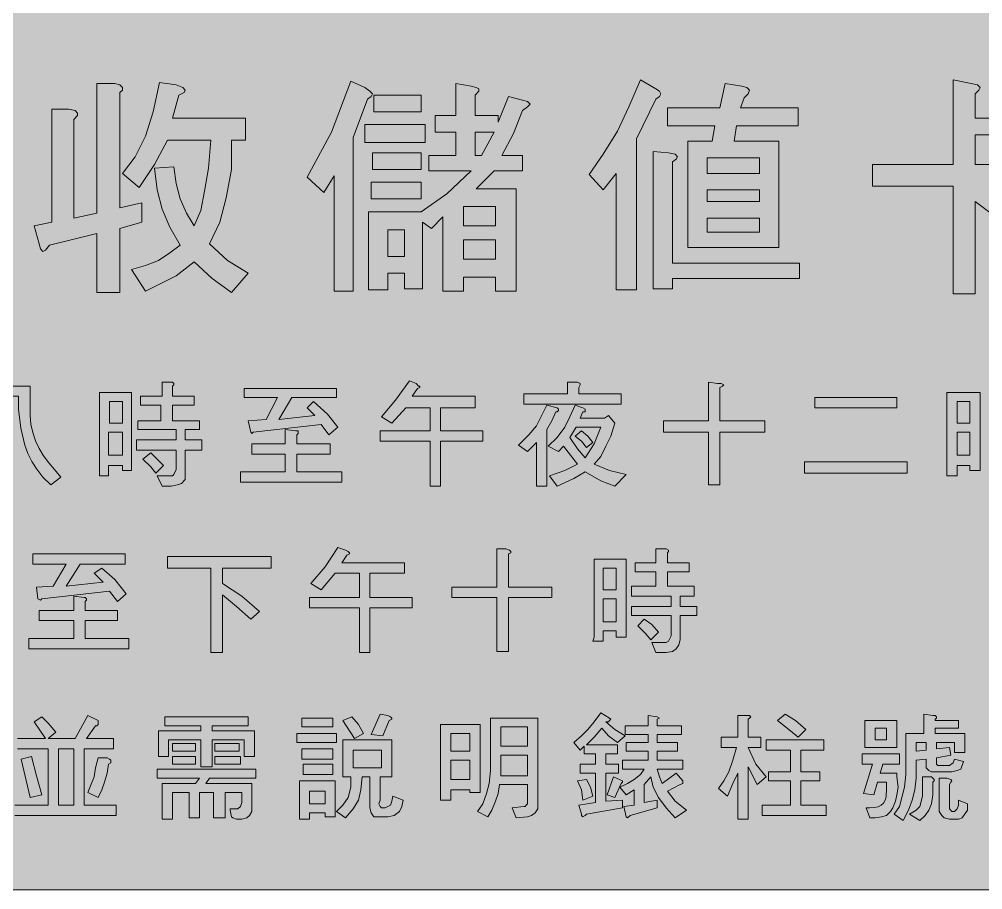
# Model space of a CAD drawing. Header units: metres. Extents: x 10 to 559, y 12 to 260.
# Drawn here: x 345.7 to 481, y 11.9 to 134.1 of the extents above; entities that cross this region are included whole.
import ezdxf

# ---------------------------------------------------------------- set-up
doc = ezdxf.new("R2010")
doc.units = ezdxf.units.M
doc.layers.add('FILL_BLACK_000000', color=7, linetype='Continuous', true_color=0x000000)
doc.layers.add('FILL_YELLOW_FFFF00', color=7, linetype='Continuous', true_color=0xffff00)

msp = doc.modelspace()

# ---------------------------------------------------------------- hatches: boundary and pattern name
at = {"layer": 'FILL_BLACK_000000', "true_color": 0x000000}
h = msp.add_hatch(color=7, dxfattribs=at)
h.dxf.hatch_style = 1
h.paths.add_polyline_path([(350.28, 105.66), (350.28, 121.5), (352.62, 121.5), (353.52, 121.32), (353.88, 120.96), (353.88, 120.6), (353.34, 120.06), (353.34, 106.2), (356.58, 106.92), (356.58, 125.1), (359.1, 125.1), (359.82, 124.92), (360.18, 124.56), (360.18, 124.2), (359.82, 123.84), (359.82, 107.64), (362.88, 108.36), (362.88, 105.66), (359.82, 104.76), (359.82, 95.76), (356.58, 95.76), (356.58, 104.04), (349.92, 102.42), (349.38, 101.7), (349.02, 101.52), (348.66, 101.88), (348.48, 102.6), (347.76, 105.12), (350.28, 105.66)])
h = msp.add_hatch(color=7, dxfattribs=at)
h.dxf.hatch_style = 1
h.paths.add_polyline_path([(361.98, 114.84), (363.42, 117.72), (364.5, 121.14), (365.4, 125.28), (367.74, 124.92), (368.64, 124.56), (369, 124.2), (368.82, 123.84), (368.1, 123.48), (367.2, 120.24), (377.46, 120.24), (377.46, 117.18), (375.48, 117.18), (375.48, 113.04), (374.76, 109.08), (373.86, 105.66), (372.42, 102.6), (374.94, 100.26), (377.82, 98.46), (375.48, 95.76), (372.78, 97.74), (370.26, 100.08), (367.74, 98.1), (363.42, 95.94), (361.44, 99), (363.42, 99.54), (365.22, 100.26), (366.84, 101.34), (368.28, 102.42), (366.84, 104.94), (365.76, 107.46), (365.04, 110.16), (364.68, 113.22), (367.38, 113.4), (367.74, 111.06), (368.28, 108.9), (369.18, 106.92), (370.26, 105.12), (371.16, 107.28), (371.7, 109.98), (372.24, 113.22), (372.6, 117.18), (366.48, 117.18), (364.68, 113.76), (362.52, 110.52), (360.18, 112.5), (361.98, 114.84)])
h = msp.add_hatch(color=7, dxfattribs=at)
h.dxf.hatch_style = 1
h.paths.add_polyline_path([(389.52, 118.26), (392.22, 125.46), (394.2, 124.56), (394.92, 124.02), (395.28, 123.66), (395.1, 123.3), (394.56, 122.94), (392.58, 117.54), (392.58, 95.94), (389.88, 95.94), (389.88, 112.14), (388.44, 109.8), (386.1, 111.96), (389.52, 118.26)])
h = msp.add_hatch(color=7, dxfattribs=at)
h.dxf.hatch_style = 1
h.paths.add_polyline_path([(403.2, 112.86), (403.2, 115.02), (406.98, 115.02), (406.98, 118.26), (404.1, 118.26), (404.1, 120.6), (406.98, 120.6), (406.98, 125.1), (409.14, 124.74), (409.86, 124.56), (410.22, 124.38), (410.22, 124.02), (409.68, 123.48), (409.68, 120.6), (412.92, 120.6), (412.92, 119.7), (414.36, 123.3), (416.34, 122.76), (417.06, 122.58), (417.42, 122.22), (417.06, 121.86), (416.34, 121.32), (415.08, 118.08), (413.46, 115.02), (416.34, 115.02), (416.34, 112.86), (412.38, 112.86), (409.86, 110.34), (415.44, 110.34), (415.44, 95.94), (412.56, 95.94), (412.56, 97.92), (408.06, 97.92), (408.06, 95.94), (405.18, 95.94), (405.18, 106.38), (403.56, 104.76), (402.3, 105.66), (402.3, 96.3), (399.78, 96.3), (399.78, 98.46), (397.44, 98.46), (397.44, 96.12), (394.74, 96.12), (394.74, 107.1), (402.12, 107.1), (405.72, 109.62), (409.14, 112.86), (403.2, 112.86)])
h.paths.add_polyline_path([(412.38, 118.26), (409.68, 118.26), (409.68, 115.02), (410.58, 115.02), (412.38, 118.26)], flags=16)
h.paths.add_polyline_path([(397.44, 100.8), (399.78, 100.8), (399.78, 104.58), (397.44, 104.58), (397.44, 100.8)], flags=16)
h.paths.add_polyline_path([(408.06, 107.82), (408.06, 105.12), (412.56, 105.12), (412.56, 107.82), (408.06, 107.82)], flags=16)
h.paths.add_polyline_path([(412.56, 103.14), (408.06, 103.14), (408.06, 100.44), (412.56, 100.44), (412.56, 103.14)], flags=16)
h = msp.add_hatch(color=7, dxfattribs=at)
h.dxf.hatch_style = 1
h.paths.add_polyline_path([(427.68, 115.2), (429.66, 118.44), (431.28, 121.86), (432.9, 125.64), (435.06, 124.38), (435.6, 124.02), (435.78, 123.66), (435.6, 123.3), (435.06, 122.94), (432.36, 117.36), (432.36, 96.12), (429.48, 96.12), (429.48, 112.5), (427.68, 110.16), (425.7, 112.32), (427.68, 115.2)])
h = msp.add_hatch(color=7, dxfattribs=at)
h.dxf.hatch_style = 1
h.paths.add_polyline_path([(447.84, 124.56), (448.2, 124.2), (448.02, 123.66), (447.48, 123.12), (446.94, 121.68), (455.04, 121.68), (455.04, 119.16), (446.4, 119.16), (446.04, 117), (452.34, 117), (452.34, 102.06), (439.56, 102.06), (439.56, 117), (442.98, 117), (443.34, 119.16), (436.68, 119.16), (436.68, 121.68), (444.06, 121.68), (444.78, 125.1), (447.12, 124.74), (447.84, 124.56)])
h.paths.add_polyline_path([(442.26, 108.54), (449.64, 108.54), (449.64, 110.16), (442.26, 110.16), (442.26, 108.54)], flags=16)
h.paths.add_polyline_path([(442.26, 106.2), (442.26, 104.22), (449.64, 104.22), (449.64, 106.2), (442.26, 106.2)], flags=16)
h.paths.add_polyline_path([(449.64, 114.66), (442.26, 114.66), (442.26, 112.5), (449.64, 112.5), (449.64, 114.66)], flags=16)
h = msp.add_hatch(color=7, dxfattribs=at)
h.dxf.hatch_style = 1
h.paths.add_polyline_path([(476.82, 95.58), (476.82, 110.7), (465.48, 110.7), (465.48, 113.76), (476.82, 113.76), (476.82, 125.64), (479.34, 125.1), (480.24, 124.92), (480.6, 124.56), (480.42, 124.2), (479.88, 123.66), (479.88, 120.24), (490.86, 120.24), (490.86, 117.9), (479.88, 117.9), (479.88, 113.76), (494.1, 113.76), (494.1, 110.7), (481.32, 110.7), (486.9, 106.56), (492.12, 102.6), (490.14, 100.26), (484.74, 104.94), (479.88, 108.54), (479.88, 95.58), (476.82, 95.58)])
h = msp.add_hatch(color=7, dxfattribs=at)
h.dxf.hatch_style = 1
h.paths.add_polyline_path([(402.12, 123.48), (402.12, 121.14), (395.46, 121.14), (395.46, 123.48), (402.12, 123.48)])
h = msp.add_hatch(color=7, dxfattribs=at)
h.dxf.hatch_style = 1
h.paths.add_polyline_path([(402.66, 119.34), (402.66, 116.82), (394.2, 116.82), (394.2, 119.34), (402.66, 119.34)])
h = msp.add_hatch(color=7, dxfattribs=at)
h.dxf.hatch_style = 1
h.paths.add_polyline_path([(402.12, 115.38), (402.12, 113.04), (395.28, 113.04), (395.28, 115.38), (402.12, 115.38)])
h = msp.add_hatch(color=7, dxfattribs=at)
h.dxf.hatch_style = 1
h.paths.add_polyline_path([(437.76, 115.2), (438.12, 114.84), (437.94, 114.48), (437.4, 114.12), (437.4, 99.9), (455.22, 99.9), (455.22, 97.74), (437.4, 97.74), (437.4, 96.3), (434.7, 96.3), (434.7, 115.56), (436.86, 115.38), (437.76, 115.2)])
h = msp.add_hatch(color=7, dxfattribs=at)
h.dxf.hatch_style = 1
h.paths.add_polyline_path([(402.12, 111.24), (402.12, 108.9), (395.1, 108.9), (395.1, 111.24), (402.12, 111.24)])
h = msp.add_hatch(color=7, dxfattribs=at)
h.dxf.hatch_style = 1
h.paths.add_polyline_path([(347.22, 82.62), (347.22, 79.74), (347.2, 78.5), (347.32, 77.28), (347.58, 76.09), (347.97, 74.95), (348.48, 73.85), (349.1, 72.81), (349.82, 71.83), (350.64, 70.92), (351.54, 69.84), (350.1, 68.76), (349.02, 69.84), (348.14, 70.93), (347.44, 72.04), (346.89, 73.16), (346.47, 74.31), (345.92, 76.73), (345.6, 79.38), (345.6, 81.18), (341.82, 81.18), (341.82, 82.62), (347.22, 82.62)])
h = msp.add_hatch(color=7, dxfattribs=at)
h.dxf.hatch_style = 1
h.paths.add_polyline_path([(365.58, 79.92), (362.7, 79.92), (362.7, 81.18), (365.76, 81.18), (365.76, 83.16), (367.2, 83.16), (367.38, 82.98), (367.38, 82.8), (367.2, 82.62), (367.2, 81.18), (370.26, 81.18), (370.26, 79.92), (367.2, 79.92), (367.2, 77.76), (370.98, 77.76), (370.98, 76.5), (369, 76.5), (369, 75.06), (371.34, 75.06), (371.34, 73.62), (369, 73.62), (369, 69.48), (368.46, 68.94), (367.92, 68.76), (367.02, 68.58), (365.76, 68.58), (365.04, 70.02), (367.2, 70.02), (367.38, 70.2), (367.74, 70.92), (367.74, 73.62), (362.16, 73.62), (362.16, 75.06), (367.74, 75.06), (367.74, 76.5), (362.34, 76.5), (362.34, 77.76), (365.58, 77.76), (365.58, 79.92)])
h = msp.add_hatch(color=7, dxfattribs=at)
h.dxf.hatch_style = 1
h.paths.add_polyline_path([(398.52, 80.64), (400.5, 83.34), (401.4, 82.98), (401.76, 82.62), (401.94, 82.62), (401.94, 82.44), (401.58, 82.26), (400.86, 81.18), (409.68, 81.18), (409.68, 79.56), (404.82, 79.56), (404.82, 76.32), (410.76, 76.32), (410.76, 74.88), (404.82, 74.88), (404.82, 68.58), (403.38, 68.58), (403.38, 74.88), (396.36, 74.88), (396.36, 76.32), (403.38, 76.32), (403.38, 79.56), (399.96, 79.56), (397.98, 77.4), (396.54, 78.3), (398.52, 80.64)])
h = msp.add_hatch(color=7, dxfattribs=at)
h.dxf.hatch_style = 1
h.paths.add_polyline_path([(422.64, 81.54), (422.64, 83.16), (424.08, 83.16), (424.44, 82.98), (424.44, 82.8), (424.26, 82.44), (424.26, 81.54), (430.2, 81.54), (430.2, 80.1), (416.52, 80.1), (416.52, 81.54), (422.64, 81.54)])
h = msp.add_hatch(color=7, dxfattribs=at)
h.dxf.hatch_style = 1
h.paths.add_polyline_path([(444.24, 82.98), (444.6, 82.8), (444.42, 82.62), (444.06, 82.44), (444.06, 77.76), (450.36, 77.76), (450.36, 76.14), (444.06, 76.14), (444.06, 68.76), (442.44, 68.76), (442.44, 76.14), (436.14, 76.14), (436.14, 77.76), (442.44, 77.76), (442.44, 83.16), (443.7, 82.98), (444.24, 82.98)])
h = msp.add_hatch(color=7, dxfattribs=at)
h.dxf.hatch_style = 1
h.paths.add_polyline_path([(360.18, 70.74), (360.18, 71.46), (358.2, 71.46), (358.2, 70.02), (356.94, 70.02), (356.94, 81.72), (361.44, 81.72), (361.44, 70.74), (360.18, 70.74)])
h.paths.add_polyline_path([(358.38, 80.46), (358.38, 77.4), (360.18, 77.4), (360.18, 80.46), (358.38, 80.46)], flags=16)
h.paths.add_polyline_path([(360.18, 76.14), (358.2, 76.14), (358.2, 72.9), (360.18, 72.9), (360.18, 76.14)], flags=16)
h = msp.add_hatch(color=7, dxfattribs=at)
h.dxf.hatch_style = 1
h.paths.add_polyline_path([(377.28, 82.26), (390.24, 82.26), (390.24, 81), (383.94, 81), (382.14, 77.94), (387.18, 78.48), (386.1, 79.56), (387, 80.46), (388.98, 78.66), (390.42, 76.86), (389.16, 75.78), (388.08, 77.22), (378.54, 76.14), (378.36, 75.96), (378.18, 76.14), (377.82, 77.76), (380.34, 77.94), (381.96, 81), (377.28, 81), (377.28, 82.26)])
h = msp.add_hatch(color=7, dxfattribs=at)
h.dxf.hatch_style = 1
h.paths.add_polyline_path([(479.16, 70.74), (479.16, 71.46), (477.36, 71.46), (477.36, 70.02), (475.92, 70.02), (475.92, 81.72), (480.6, 81.72), (480.6, 70.74), (479.16, 70.74)])
h.paths.add_polyline_path([(477.36, 80.46), (477.36, 77.4), (479.16, 77.4), (479.16, 80.46), (477.36, 80.46)], flags=16)
h.paths.add_polyline_path([(479.16, 76.14), (477.36, 76.14), (477.36, 72.9), (479.16, 72.9), (479.16, 76.14)], flags=16)
h = msp.add_hatch(color=7, dxfattribs=at)
h.dxf.hatch_style = 1
h.paths.add_polyline_path([(421.38, 79.38), (421.38, 79.2), (421.2, 79.02), (421.02, 79.02), (420.48, 77.76), (419.76, 76.5), (419.76, 68.58), (418.32, 68.58), (418.32, 74.7), (417.06, 73.44), (415.8, 74.34), (417.24, 75.78), (418.32, 77.04), (419.76, 79.92), (421.2, 79.56), (421.38, 79.38)])
h = msp.add_hatch(color=7, dxfattribs=at)
h.dxf.hatch_style = 1
h.paths.add_polyline_path([(424.8, 79.02), (424.44, 78.12), (427.86, 78.12), (428.4, 78.48), (429.3, 77.4), (428.76, 75.6), (428.04, 74.16), (427.32, 72.72), (426.42, 71.64), (428.58, 70.74), (430.92, 70.2), (429.3, 68.58), (427.32, 69.3), (425.16, 70.56), (423.54, 69.66), (421.2, 68.58), (420.12, 70.02), (422.28, 70.74), (424.08, 71.64), (422.1, 74.16), (421.38, 73.44), (419.94, 74.16), (421.2, 75.42), (422.28, 76.86), (423, 78.3), (423.72, 79.92), (424.8, 79.56), (425.16, 79.38), (425.16, 79.02), (424.8, 79.02)])
h.paths.add_polyline_path([(426.42, 74.52), (427.32, 76.86), (423.9, 76.86), (423, 75.42), (424.08, 73.8), (425.16, 72.54), (426.42, 74.52)], flags=16)
h = msp.add_hatch(color=7, dxfattribs=at)
h.dxf.hatch_style = 1
h.paths.add_polyline_path([(468.9, 81), (468.9, 79.56), (457.38, 79.56), (457.38, 81), (468.9, 81)])
h = msp.add_hatch(color=7, dxfattribs=at)
h.dxf.hatch_style = 1
h.paths.add_polyline_path([(376.74, 70.56), (383.04, 70.56), (383.04, 73.08), (378.36, 73.08), (378.36, 74.52), (383.04, 74.52), (383.04, 76.5), (384.48, 76.32), (384.84, 76.32), (384.84, 75.96), (384.66, 75.78), (384.66, 74.52), (389.34, 74.52), (389.34, 73.08), (384.66, 73.08), (384.66, 70.56), (390.96, 70.56), (390.96, 69.12), (376.74, 69.12), (376.74, 70.56)])
h = msp.add_hatch(color=7, dxfattribs=at)
h.dxf.hatch_style = 1
h.paths.add_polyline_path([(426.24, 74.7), (425.34, 73.98), (424.62, 74.88), (423.72, 75.6), (424.62, 76.32), (425.52, 75.6), (426.24, 74.7)])
h = msp.add_hatch(color=7, dxfattribs=at)
h.dxf.hatch_style = 1
h.paths.add_polyline_path([(365.04, 72.36), (365.94, 71.46), (364.86, 70.38), (364.14, 71.28), (363.06, 72.36), (364.14, 73.26), (365.04, 72.36)])
h = msp.add_hatch(color=7, dxfattribs=at)
h.dxf.hatch_style = 1
h.paths.add_polyline_path([(470.34, 72), (470.34, 70.38), (455.94, 70.38), (455.94, 72), (470.34, 72)])
h = msp.add_hatch(color=7, dxfattribs=at)
h.dxf.hatch_style = 1
h.paths.add_polyline_path([(388.62, 57.24), (390.42, 59.94), (391.5, 59.58), (391.86, 59.4), (392.04, 59.22), (392.04, 59.04), (391.68, 58.86), (390.96, 57.78), (399.78, 57.78), (399.78, 56.34), (394.92, 56.34), (394.92, 52.92), (400.86, 52.92), (400.86, 51.48), (394.92, 51.48), (394.92, 45.18), (393.48, 45.18), (393.48, 51.48), (386.46, 51.48), (386.46, 52.92), (393.48, 52.92), (393.48, 56.34), (390.06, 56.34), (388.08, 54), (386.64, 54.9), (388.62, 57.24)])
h = msp.add_hatch(color=7, dxfattribs=at)
h.dxf.hatch_style = 1
h.paths.add_polyline_path([(414.54, 59.58), (414.72, 59.4), (414.72, 59.22), (414.36, 59.04), (414.36, 54.36), (420.48, 54.36), (420.48, 52.92), (414.36, 52.92), (414.36, 45.36), (412.74, 45.36), (412.74, 52.92), (406.44, 52.92), (406.44, 54.36), (412.74, 54.36), (412.74, 59.76), (414, 59.76), (414.54, 59.58)])
h = msp.add_hatch(color=7, dxfattribs=at)
h.dxf.hatch_style = 1
h.paths.add_polyline_path([(435.06, 56.52), (432.18, 56.52), (432.18, 57.78), (435.06, 57.78), (435.06, 59.76), (436.5, 59.76), (436.86, 59.58), (436.86, 59.4), (436.68, 59.22), (436.68, 57.78), (439.74, 57.78), (439.74, 56.52), (436.68, 56.52), (436.68, 54.54), (440.46, 54.54), (440.46, 53.1), (438.48, 53.1), (438.48, 51.66), (440.82, 51.66), (440.82, 50.4), (438.48, 50.4), (438.48, 46.98), (438.3, 46.26), (437.94, 45.72), (437.4, 45.36), (436.5, 45.18), (435.06, 45.18), (434.52, 46.62), (436.5, 46.62), (436.86, 46.8), (437.22, 47.52), (437.22, 50.4), (431.64, 50.4), (431.64, 51.66), (437.22, 51.66), (437.22, 53.1), (431.64, 53.1), (431.64, 54.54), (435.06, 54.54), (435.06, 56.52)])
h = msp.add_hatch(color=7, dxfattribs=at)
h.dxf.hatch_style = 1
h.paths.add_polyline_path([(347.58, 59.04), (360.54, 59.04), (360.54, 57.6), (354.24, 57.6), (352.26, 54.54), (357.48, 55.08), (356.22, 56.34), (357.3, 57.06), (359.1, 55.44), (360.72, 53.46), (359.46, 52.38), (358.38, 53.82), (348.84, 52.74), (348.66, 52.56), (348.3, 52.74), (348.12, 54.36), (350.46, 54.54), (352.26, 57.6), (347.58, 57.6), (347.58, 59.04)])
h = msp.add_hatch(color=7, dxfattribs=at)
h.dxf.hatch_style = 1
h.paths.add_polyline_path([(381.06, 58.68), (381.06, 57.06), (374.22, 57.06), (374.22, 54.9), (376.92, 53.1), (379.44, 50.94), (378.18, 49.86), (376.2, 51.66), (374.22, 53.28), (374.22, 45.18), (372.6, 45.18), (372.6, 57.06), (366.48, 57.06), (366.48, 58.68), (381.06, 58.68)])
h = msp.add_hatch(color=7, dxfattribs=at)
h.dxf.hatch_style = 1
h.paths.add_polyline_path([(429.48, 47.34), (429.48, 48.24), (427.68, 48.24), (427.68, 46.8), (426.24, 46.8), (426.42, 47.34), (426.42, 58.32), (430.92, 58.32), (430.92, 47.34), (429.48, 47.34)])
h.paths.add_polyline_path([(427.68, 57.06), (427.68, 54), (429.48, 54), (429.48, 57.06), (427.68, 57.06)], flags=16)
h.paths.add_polyline_path([(429.48, 52.74), (427.68, 52.74), (427.68, 49.5), (429.48, 49.5), (429.48, 52.74)], flags=16)
h = msp.add_hatch(color=7, dxfattribs=at)
h.dxf.hatch_style = 1
h.paths.add_polyline_path([(347.04, 47.16), (353.34, 47.16), (353.34, 49.68), (348.48, 49.68), (348.48, 51.12), (353.34, 51.12), (353.34, 53.1), (354.78, 52.92), (354.96, 52.92), (355.14, 52.74), (355.14, 52.56), (354.96, 52.38), (354.96, 51.12), (359.46, 51.12), (359.46, 49.68), (354.96, 49.68), (354.96, 47.16), (361.08, 47.16), (361.08, 45.72), (347.04, 45.72), (347.04, 47.16)])
h = msp.add_hatch(color=7, dxfattribs=at)
h.dxf.hatch_style = 1
h.paths.add_polyline_path([(434.52, 49.14), (435.42, 48.06), (434.34, 46.98), (433.62, 47.88), (432.54, 48.96), (433.44, 49.86), (434.52, 49.14)])
h = msp.add_hatch(color=7, dxfattribs=at)
h.dxf.hatch_style = 1
h.paths.add_polyline_path([(396.36, 36.54), (397.44, 36.36), (397.8, 36.18), (397.98, 36), (397.98, 35.82), (397.62, 35.64), (396.72, 33.48), (395.1, 33.66), (396.36, 36.54)])
h = msp.add_hatch(color=7, dxfattribs=at)
h.dxf.hatch_style = 1
h.paths.add_polyline_path([(424.62, 33.48), (425.52, 34.38), (426.42, 35.46), (427.32, 36.72), (428.58, 36), (428.76, 35.82), (428.58, 35.64), (428.4, 35.46), (428.04, 35.46), (429.3, 34.38), (430.74, 33.48), (429.66, 32.58), (428.4, 33.48), (427.5, 34.56), (426.42, 33.3), (425.34, 32.22), (429.66, 32.22), (429.66, 30.96), (428.04, 30.96), (428.04, 29.52), (429.84, 29.52), (429.84, 28.26), (428.04, 28.26), (428.04, 24.3), (430.38, 24.48), (430.38, 23.4), (425.34, 22.5), (425.16, 22.32), (424.8, 22.14), (424.62, 22.32), (424.62, 22.5), (424.26, 23.76), (426.6, 24.12), (426.6, 28.26), (424.44, 28.26), (424.44, 29.52), (426.6, 29.52), (426.6, 30.96), (424.98, 30.96), (424.98, 32.04), (424.44, 31.5), (423.54, 32.58), (424.62, 33.48)])
h = msp.add_hatch(color=7, dxfattribs=at)
h.dxf.hatch_style = 1
h.paths.add_polyline_path([(454.68, 35.64), (456.12, 34.38), (455.04, 33.3), (453.96, 34.2), (452.16, 35.64), (453.24, 36.54), (454.68, 35.64)])
h = msp.add_hatch(color=7, dxfattribs=at)
h.dxf.hatch_style = 1
h.paths.add_polyline_path([(472.68, 36.54), (473.94, 36.36), (474.3, 36.36), (474.48, 36.18), (474.48, 36), (474.3, 35.82), (474.3, 35.64), (477.54, 35.64), (477.54, 34.56), (474.3, 34.56), (474.3, 33.84), (478.44, 33.84), (478.44, 31.14), (477, 31.14), (477, 32.58), (474.48, 32.58), (474.48, 31.68), (476.28, 31.86), (476.46, 30.78), (474.48, 30.42), (474.48, 29.52), (474.66, 29.34), (476.28, 29.34), (476.82, 29.7), (477, 30.24), (478.26, 29.88), (477.9, 28.8), (477.36, 28.62), (476.64, 28.44), (473.76, 28.44), (473.4, 28.62), (473.04, 28.98), (473.04, 30.24), (471.6, 30.06), (471.6, 27.54), (471.42, 25.92), (471.06, 24.48), (470.52, 23.04), (469.8, 21.6), (468.54, 22.5), (469.26, 23.58), (469.62, 24.84), (469.98, 26.28), (470.16, 28.08), (470.16, 33.84), (472.68, 33.84), (472.68, 36.54)])
h.paths.add_polyline_path([(473.04, 32.58), (471.6, 32.58), (471.6, 31.32), (473.04, 31.5), (473.04, 32.58)], flags=16)
h = msp.add_hatch(color=7, dxfattribs=at)
h.dxf.hatch_style = 1
h.paths.add_polyline_path([(347.76, 35.46), (348.84, 36.18), (349.74, 35.28), (350.82, 34.02), (349.74, 33.12), (353.52, 33.12), (355.32, 36.36), (356.76, 35.64), (356.76, 35.1), (356.58, 34.92), (356.4, 34.92), (355.14, 33.12), (358.92, 33.12), (358.92, 31.68), (354.78, 31.68), (354.78, 23.76), (359.28, 23.76), (359.28, 22.32), (345.06, 22.32), (345.06, 23.76), (349.74, 23.76), (349.74, 31.68), (345.42, 31.68), (345.42, 33.12), (349.38, 33.12), (347.76, 35.46)])
h.paths.add_polyline_path([(353.34, 31.68), (351.18, 31.68), (351.18, 23.76), (353.34, 23.76), (353.34, 31.68)], flags=16)
h = msp.add_hatch(color=7, dxfattribs=at)
h.dxf.hatch_style = 1
h.paths.add_polyline_path([(378.72, 34.2), (378.72, 30.6), (377.28, 30.6), (377.28, 32.94), (372.78, 32.94), (372.78, 29.16), (371.16, 29.16), (371.16, 32.94), (366.66, 32.94), (366.66, 30.6), (365.22, 30.6), (365.22, 34.2), (371.16, 34.2), (371.16, 34.92), (366.12, 34.92), (366.12, 36.18), (377.82, 36.18), (377.82, 34.92), (372.78, 34.92), (372.78, 34.2), (378.72, 34.2)])
h = msp.add_hatch(color=7, dxfattribs=at)
h.dxf.hatch_style = 1
h.paths.add_polyline_path([(389.7, 36), (389.7, 34.74), (385.38, 34.74), (385.38, 36), (389.7, 36)])
h = msp.add_hatch(color=7, dxfattribs=at)
h.dxf.hatch_style = 1
h.paths.add_polyline_path([(391.14, 35.64), (392.4, 36.18), (393.3, 35.1), (394.02, 33.84), (392.76, 33.12), (391.14, 35.64)])
h = msp.add_hatch(color=7, dxfattribs=at)
h.dxf.hatch_style = 1
h.paths.add_polyline_path([(418.14, 22.68), (417.6, 22.32), (417.06, 22.14), (415.44, 21.96), (414.9, 23.4), (416.52, 23.58), (416.7, 23.58), (416.88, 23.76), (417.06, 23.94), (417.06, 26.64), (413.1, 26.64), (412.92, 25.38), (412.56, 24.3), (412.02, 23.04), (411.48, 22.14), (410.04, 22.86), (410.76, 23.94), (411.3, 25.38), (411.66, 26.82), (411.84, 28.62), (411.84, 36), (418.5, 36), (418.5, 23.22), (418.14, 22.68)])
h.paths.add_polyline_path([(413.28, 34.74), (413.28, 32.04), (417.06, 32.04), (417.06, 34.74), (413.28, 34.74)], flags=16)
h.paths.add_polyline_path([(417.06, 30.78), (413.28, 30.78), (413.28, 27.9), (417.06, 27.9), (417.06, 30.78)], flags=16)
h = msp.add_hatch(color=7, dxfattribs=at)
h.dxf.hatch_style = 1
h.paths.add_polyline_path([(433.98, 34.92), (433.98, 36.36), (435.24, 36.18), (435.6, 36), (435.24, 35.82), (435.24, 34.92), (438.66, 34.92), (438.66, 33.66), (435.24, 33.66), (435.24, 32.58), (438.12, 32.58), (438.12, 31.32), (435.24, 31.32), (435.24, 30.06), (438.84, 30.06), (438.84, 28.8), (435.24, 28.8), (435.6, 27.72), (435.96, 26.82), (437.94, 28.26), (438.84, 27.18), (438.84, 26.82), (438.48, 26.64), (436.68, 25.74), (437.76, 24.3), (439.38, 23.04), (437.76, 21.96), (436.5, 23.4), (435.42, 24.84), (434.7, 26.28), (434.34, 27.72), (433.44, 26.64), (433.44, 24.12), (435.24, 24.48), (435.24, 23.4), (431.46, 22.32), (431.1, 21.96), (430.92, 22.14), (430.56, 23.58), (432, 23.76), (432, 25.92), (430.92, 25.2), (430.02, 26.28), (431.1, 26.82), (432, 27.36), (432.9, 28.08), (433.44, 28.8), (430.38, 28.8), (430.38, 30.06), (433.98, 30.06), (433.98, 31.32), (430.92, 31.32), (430.92, 32.58), (433.98, 32.58), (433.98, 33.66), (430.74, 33.66), (430.74, 34.92), (433.98, 34.92)])
h = msp.add_hatch(color=7, dxfattribs=at)
h.dxf.hatch_style = 1
h.paths.add_polyline_path([(447.84, 36.36), (448.2, 36.36), (448.38, 36.18), (448.2, 36), (448.02, 35.82), (448.02, 33.3), (449.82, 33.3), (449.82, 31.86), (448.02, 31.86), (449.1, 29.52), (450.54, 27.72), (449.28, 26.64), (448.02, 29.16), (448.02, 21.78), (446.58, 21.78), (446.58, 28.26), (445.86, 26.82), (445.14, 25.02), (443.88, 26.1), (444.6, 27.18), (445.32, 28.44), (445.86, 30.06), (446.4, 31.86), (444.24, 31.86), (444.24, 33.3), (446.58, 33.3), (446.58, 36.36), (447.84, 36.36)])
h = msp.add_hatch(color=7, dxfattribs=at)
h.dxf.hatch_style = 1
h.paths.add_polyline_path([(468.9, 31.86), (464.4, 31.86), (464.4, 35.64), (468.9, 35.64), (468.9, 31.86)])
h.paths.add_polyline_path([(467.46, 34.56), (465.84, 34.56), (465.84, 32.94), (467.46, 32.94), (467.46, 34.56)], flags=16)
h = msp.add_hatch(color=7, dxfattribs=at)
h.dxf.hatch_style = 1
h.paths.add_polyline_path([(390.24, 33.84), (390.24, 32.58), (384.66, 32.58), (384.66, 33.84), (390.24, 33.84)])
h = msp.add_hatch(color=7, dxfattribs=at)
h.dxf.hatch_style = 1
h.paths.add_polyline_path([(408.96, 25.56), (408.96, 25.92), (406.26, 25.92), (406.26, 24.48), (404.82, 24.48), (404.82, 35.1), (410.4, 35.1), (410.4, 25.56), (408.96, 25.56)])
h.paths.add_polyline_path([(406.26, 33.84), (406.26, 31.32), (408.96, 31.32), (408.96, 33.84), (406.26, 33.84)], flags=16)
h.paths.add_polyline_path([(408.96, 30.06), (406.26, 30.06), (406.26, 27.36), (408.96, 27.36), (408.96, 30.06)], flags=16)
h = msp.add_hatch(color=7, dxfattribs=at)
h.dxf.hatch_style = 1
h.paths.add_polyline_path([(397.98, 32.94), (397.98, 27.72), (396.36, 27.72), (396.36, 24.48), (396.18, 23.94), (396.36, 23.58), (396.54, 23.4), (397.08, 23.4), (397.44, 23.58), (397.8, 23.76), (397.98, 24.3), (398.16, 25.02), (399.6, 24.48), (399.42, 23.58), (399.06, 22.86), (398.34, 22.32), (397.44, 22.14), (395.46, 22.14), (395.1, 22.68), (394.92, 23.4), (394.92, 27.72), (393.84, 27.72), (393.66, 25.92), (393.3, 24.48), (392.58, 23.22), (391.5, 21.96), (390.24, 22.86), (391.14, 23.76), (391.86, 24.84), (392.22, 26.28), (392.22, 27.72), (391.14, 27.72), (391.14, 32.94), (397.98, 32.94)])
h.paths.add_polyline_path([(396.54, 31.5), (392.58, 31.5), (392.58, 28.98), (396.54, 28.98), (396.54, 31.5)], flags=16)
h = msp.add_hatch(color=7, dxfattribs=at)
h.dxf.hatch_style = 1
h.paths.add_polyline_path([(458.64, 32.94), (458.64, 31.5), (455.4, 31.5), (455.4, 28.44), (458.1, 28.44), (458.1, 27.18), (455.4, 27.18), (455.4, 23.76), (459, 23.76), (459, 22.32), (450, 22.32), (450, 23.76), (453.96, 23.76), (453.96, 27.18), (450.9, 27.18), (450.9, 28.44), (453.96, 28.44), (453.96, 31.5), (450.54, 31.5), (450.54, 32.94), (458.64, 32.94)])
h = msp.add_hatch(color=7, dxfattribs=at)
h.dxf.hatch_style = 1
h.paths.add_polyline_path([(370.44, 32.4), (370.44, 31.32), (367.2, 31.32), (367.2, 32.4), (370.44, 32.4)])
h = msp.add_hatch(color=7, dxfattribs=at)
h.dxf.hatch_style = 1
h.paths.add_polyline_path([(376.56, 32.4), (376.56, 31.32), (373.14, 31.32), (373.14, 32.4), (376.56, 32.4)])
h = msp.add_hatch(color=7, dxfattribs=at)
h.dxf.hatch_style = 1
h.paths.add_polyline_path([(389.7, 31.68), (389.7, 30.24), (385.38, 30.24), (385.38, 31.68), (389.7, 31.68)])
h = msp.add_hatch(color=7, dxfattribs=at)
h.dxf.hatch_style = 1
h.paths.add_polyline_path([(348.12, 27.9), (348.84, 25.2), (347.22, 24.84), (345.96, 30.24), (347.4, 30.6), (348.12, 27.9)])
h = msp.add_hatch(color=7, dxfattribs=at)
h.dxf.hatch_style = 1
h.paths.add_polyline_path([(355.68, 26.46), (356.22, 27.72), (356.4, 28.98), (356.76, 30.42), (358.02, 30.42), (358.38, 30.24), (358.56, 30.06), (358.56, 29.7), (358.2, 29.52), (358.02, 28.26), (357.66, 27), (357.3, 25.92), (356.76, 24.84), (355.32, 25.56), (355.68, 26.46)])
h = msp.add_hatch(color=7, dxfattribs=at)
h.dxf.hatch_style = 1
h.paths.add_polyline_path([(370.44, 30.6), (370.44, 29.52), (367.2, 29.52), (367.2, 30.6), (370.44, 30.6)])
h = msp.add_hatch(color=7, dxfattribs=at)
h.dxf.hatch_style = 1
h.paths.add_polyline_path([(376.74, 30.6), (376.74, 29.52), (373.14, 29.52), (373.14, 30.6), (376.74, 30.6)])
h = msp.add_hatch(color=7, dxfattribs=at)
h.dxf.hatch_style = 1
h.paths.add_polyline_path([(469.26, 30.96), (469.26, 29.52), (466.92, 29.52), (466.56, 28.26), (468.9, 28.26), (468.9, 27.72), (469.08, 26.28), (468.9, 25.2), (468.72, 24.3), (468.36, 23.4), (468, 22.86), (467.46, 22.32), (466.74, 22.14), (465.84, 21.96), (465.12, 21.96), (464.58, 23.4), (465.12, 23.4), (465.77, 23.41), (466.3, 23.52), (466.71, 23.74), (467.02, 24.05), (467.24, 24.45), (467.38, 24.93), (467.46, 26.1), (467.46, 27), (466.2, 27), (465.66, 25.2), (464.22, 25.38), (465.48, 29.52), (464.04, 29.52), (464.04, 30.96), (469.26, 30.96)])
h = msp.add_hatch(color=7, dxfattribs=at)
h.dxf.hatch_style = 1
h.paths.add_polyline_path([(378.9, 27.54), (372.42, 27.54), (371.88, 26.82), (378.36, 26.82), (378.36, 22.86), (378, 22.32), (377.64, 21.96), (376.92, 21.78), (376.2, 21.78), (375.66, 21.96), (375.48, 22.14), (375.3, 23.04), (375.3, 23.22), (376.38, 23.22), (376.74, 23.58), (376.92, 24.12), (376.92, 25.56), (374.58, 25.56), (374.58, 21.96), (372.96, 21.96), (372.96, 25.56), (370.98, 25.56), (370.98, 21.96), (369.54, 21.96), (369.54, 25.56), (367.2, 25.56), (367.2, 21.78), (365.76, 21.78), (365.76, 26.82), (370.44, 26.82), (370.98, 27.54), (365.04, 27.54), (365.04, 28.8), (378.9, 28.8), (378.9, 27.54)])
h = msp.add_hatch(color=7, dxfattribs=at)
h.dxf.hatch_style = 1
h.paths.add_polyline_path([(389.7, 29.52), (389.7, 28.08), (385.56, 28.08), (385.56, 29.52), (389.7, 29.52)])
h = msp.add_hatch(color=7, dxfattribs=at)
h.dxf.hatch_style = 1
h.paths.add_polyline_path([(390.06, 27.18), (390.06, 22.14), (388.62, 22.14), (388.62, 22.68), (386.46, 22.68), (386.46, 21.78), (385.02, 21.78), (385.02, 27.18), (390.06, 27.18)])
h.paths.add_polyline_path([(388.62, 25.74), (386.46, 25.74), (386.46, 23.94), (388.62, 23.94), (388.62, 25.74)], flags=16)
h = msp.add_hatch(color=7, dxfattribs=at)
h.dxf.hatch_style = 1
h.paths.add_polyline_path([(425.88, 26.28), (426.24, 25.02), (424.8, 24.48), (424.62, 25.92), (424.08, 27.18), (425.34, 27.36), (425.88, 26.28)])
h = msp.add_hatch(color=7, dxfattribs=at)
h.dxf.hatch_style = 1
h.paths.add_polyline_path([(429.12, 27.72), (430.38, 27.18), (430.38, 27), (430.2, 26.82), (429.3, 24.84), (428.22, 25.2), (429.12, 27.72)])
h = msp.add_hatch(color=7, dxfattribs=at)
h.dxf.hatch_style = 1
h.paths.add_polyline_path([(471.6, 23.04), (472.14, 23.58), (472.5, 25.02), (472.5, 27.72), (473.76, 27.72), (474.12, 27.36), (474.12, 27.18), (473.94, 27), (473.94, 25.2), (473.76, 23.94), (473.4, 23.04), (472.86, 22.32), (472.14, 21.6), (470.7, 22.5), (471.6, 23.04)])
h = msp.add_hatch(color=7, dxfattribs=at)
h.dxf.hatch_style = 1
h.paths.add_polyline_path([(475.92, 27.54), (476.46, 27.36), (476.64, 27.18), (476.46, 27), (476.28, 26.64), (476.28, 23.22), (476.64, 22.86), (477, 22.86), (477.18, 23.04), (477.36, 23.22), (477.54, 23.76), (477.54, 24.48), (478.8, 23.94), (478.8, 23.04), (478.08, 21.96), (477.54, 21.78), (476.28, 21.78), (475.56, 21.96), (475.2, 22.32), (474.84, 22.86), (474.84, 27.54), (475.92, 27.54)])
at = {"layer": 'FILL_YELLOW_FFFF00', "true_color": 0xffff00}
h = msp.add_hatch(color=7, dxfattribs=at)
h.dxf.hatch_style = 1
h.paths.add_polyline_path([(553.58, 259.76), (554.9, 259.31), (556.14, 258.63), (557.28, 257.76), (558.12, 256.72), (558.74, 255.51), (559.13, 254.17), (559.26, 252.72), (559.26, 18.9), (559.13, 17.57), (558.72, 16.38), (558.07, 15.05), (557.28, 13.86), (556.11, 12.94), (554.83, 12.33), (553.51, 11.99), (552.24, 11.88), (17.1, 11.88), (15.86, 11.99), (14.6, 12.33), (13.38, 12.94), (12.24, 13.86), (11.3, 15), (10.62, 16.24), (10.22, 17.56), (10.08, 18.9), (10.08, 252.72), (10.22, 254.07), (10.62, 255.42), (11.3, 256.66), (12.24, 257.76), (12.71, 258.27), (13.28, 258.7), (14.58, 259.38), (15.91, 259.78), (17.1, 259.92), (552.24, 259.92), (553.58, 259.76)])

# ---------------------------------------------------------------- linework, layer by layer
at = {"layer": 'FILL_BLACK_000000', "lineweight": 0, "true_color": 0x000000}
for points in [[(350.28, 105.66), (350.28, 121.5), (352.62, 121.5), (353.52, 121.32), (353.88, 120.96), (353.88, 120.6), (353.34, 120.06), (353.34, 106.2), (356.58, 106.92), (356.58, 125.1), (359.1, 125.1), (359.82, 124.92), (360.18, 124.56), (360.18, 124.2), (359.82, 123.84), (359.82, 107.64), (362.88, 108.36), (362.88, 105.66), (359.82, 104.76), (359.82, 95.76), (356.58, 95.76), (356.58, 104.04), (349.92, 102.42), (349.38, 101.7), (349.02, 101.52), (348.66, 101.88), (348.48, 102.6), (347.76, 105.12)], [(361.98, 114.84), (363.42, 117.72), (364.5, 121.14), (365.4, 125.28), (367.74, 124.92), (368.64, 124.56), (369, 124.2), (368.82, 123.84), (368.1, 123.48), (367.2, 120.24), (377.46, 120.24), (377.46, 117.18), (375.48, 117.18), (375.48, 113.04), (374.76, 109.08), (373.86, 105.66), (372.42, 102.6), (374.94, 100.26), (377.82, 98.46), (375.48, 95.76), (372.78, 97.74), (370.26, 100.08), (367.74, 98.1), (363.42, 95.94), (361.44, 99), (363.42, 99.54), (365.22, 100.26), (366.84, 101.34), (368.28, 102.42), (366.84, 104.94), (365.76, 107.46), (365.04, 110.16), (364.68, 113.22), (367.38, 113.4), (367.74, 111.06), (368.28, 108.9), (369.18, 106.92), (370.26, 105.12), (371.16, 107.28), (371.7, 109.98), (372.24, 113.22), (372.6, 117.18), (366.48, 117.18), (364.68, 113.76), (362.52, 110.52), (360.18, 112.5)], [(389.52, 118.26), (392.22, 125.46), (394.2, 124.56), (394.92, 124.02), (395.28, 123.66), (395.1, 123.3), (394.56, 122.94), (392.58, 117.54), (392.58, 95.94), (389.88, 95.94), (389.88, 112.14), (388.44, 109.8), (386.1, 111.96)], [(403.2, 112.86), (403.2, 115.02), (406.98, 115.02), (406.98, 118.26), (404.1, 118.26), (404.1, 120.6), (406.98, 120.6), (406.98, 125.1), (409.14, 124.74), (409.86, 124.56), (410.22, 124.38), (410.22, 124.02), (409.68, 123.48), (409.68, 120.6), (412.92, 120.6), (412.92, 119.7), (414.36, 123.3), (416.34, 122.76), (417.06, 122.58), (417.42, 122.22), (417.06, 121.86), (416.34, 121.32), (415.08, 118.08), (413.46, 115.02), (416.34, 115.02), (416.34, 112.86), (412.38, 112.86), (409.86, 110.34), (415.44, 110.34), (415.44, 95.94), (412.56, 95.94), (412.56, 97.92), (408.06, 97.92), (408.06, 95.94), (405.18, 95.94), (405.18, 106.38), (403.56, 104.76), (402.3, 105.66), (402.3, 96.3), (399.78, 96.3), (399.78, 98.46), (397.44, 98.46), (397.44, 96.12), (394.74, 96.12), (394.74, 107.1), (402.12, 107.1), (405.72, 109.62), (409.14, 112.86)], [(427.68, 115.2), (429.66, 118.44), (431.28, 121.86), (432.9, 125.64), (435.06, 124.38), (435.6, 124.02), (435.78, 123.66), (435.6, 123.3), (435.06, 122.94), (432.36, 117.36), (432.36, 96.12), (429.48, 96.12), (429.48, 112.5), (427.68, 110.16), (425.7, 112.32)], [(447.84, 124.56), (448.2, 124.2), (448.02, 123.66), (447.48, 123.12), (446.94, 121.68), (455.04, 121.68), (455.04, 119.16), (446.4, 119.16), (446.04, 117), (452.34, 117), (452.34, 102.06), (439.56, 102.06), (439.56, 117), (442.98, 117), (443.34, 119.16), (436.68, 119.16), (436.68, 121.68), (444.06, 121.68), (444.78, 125.1), (447.12, 124.74)], [(402.12, 123.48), (402.12, 121.14), (395.46, 121.14), (395.46, 123.48)], [(402.66, 119.34), (402.66, 116.82), (394.2, 116.82), (394.2, 119.34)], [(412.38, 118.26), (409.68, 118.26), (409.68, 115.02), (410.58, 115.02)], [(402.12, 115.38), (402.12, 113.04), (395.28, 113.04), (395.28, 115.38)], [(437.76, 115.2), (438.12, 114.84), (437.94, 114.48), (437.4, 114.12), (437.4, 99.9), (455.22, 99.9), (455.22, 97.74), (437.4, 97.74), (437.4, 96.3), (434.7, 96.3), (434.7, 115.56), (436.86, 115.38)], [(449.64, 114.66), (442.26, 114.66), (442.26, 112.5), (449.64, 112.5)], [(402.12, 111.24), (402.12, 108.9), (395.1, 108.9), (395.1, 111.24)], [(442.26, 108.54), (449.64, 108.54), (449.64, 110.16), (442.26, 110.16)], [(408.06, 107.82), (408.06, 105.12), (412.56, 105.12), (412.56, 107.82)], [(442.26, 106.2), (442.26, 104.22), (449.64, 104.22), (449.64, 106.2)], [(397.44, 100.8), (399.78, 100.8), (399.78, 104.58), (397.44, 104.58)], [(412.56, 103.14), (408.06, 103.14), (408.06, 100.44), (412.56, 100.44)], [(347.22, 82.62), (347.22, 79.74), (347.2, 78.5), (347.32, 77.28), (347.58, 76.09), (347.97, 74.95), (348.48, 73.85), (349.1, 72.81), (349.82, 71.83), (350.64, 70.92), (351.54, 69.84), (350.1, 68.76), (349.02, 69.84), (348.14, 70.93), (347.44, 72.04), (346.89, 73.16), (346.47, 74.31), (345.92, 76.73), (345.6, 79.38), (345.6, 81.18), (341.82, 81.18), (341.82, 82.62)], [(365.58, 79.92), (362.7, 79.92), (362.7, 81.18), (365.76, 81.18), (365.76, 83.16), (367.2, 83.16), (367.38, 82.98), (367.38, 82.8), (367.2, 82.62), (367.2, 81.18), (370.26, 81.18), (370.26, 79.92), (367.2, 79.92), (367.2, 77.76), (370.98, 77.76), (370.98, 76.5), (369, 76.5), (369, 75.06), (371.34, 75.06), (371.34, 73.62), (369, 73.62), (369, 69.48), (368.46, 68.94), (367.92, 68.76), (367.02, 68.58), (365.76, 68.58), (365.04, 70.02), (367.2, 70.02), (367.38, 70.2), (367.74, 70.92), (367.74, 73.62), (362.16, 73.62), (362.16, 75.06), (367.74, 75.06), (367.74, 76.5), (362.34, 76.5), (362.34, 77.76), (365.58, 77.76)], [(398.52, 80.64), (400.5, 83.34), (401.4, 82.98), (401.76, 82.62), (401.94, 82.62), (401.94, 82.44), (401.58, 82.26), (400.86, 81.18), (409.68, 81.18), (409.68, 79.56), (404.82, 79.56), (404.82, 76.32), (410.76, 76.32), (410.76, 74.88), (404.82, 74.88), (404.82, 68.58), (403.38, 68.58), (403.38, 74.88), (396.36, 74.88), (396.36, 76.32), (403.38, 76.32), (403.38, 79.56), (399.96, 79.56), (397.98, 77.4), (396.54, 78.3)], [(422.64, 81.54), (422.64, 83.16), (424.08, 83.16), (424.44, 82.98), (424.44, 82.8), (424.26, 82.44), (424.26, 81.54), (430.2, 81.54), (430.2, 80.1), (416.52, 80.1), (416.52, 81.54)], [(444.24, 82.98), (444.6, 82.8), (444.42, 82.62), (444.06, 82.44), (444.06, 77.76), (450.36, 77.76), (450.36, 76.14), (444.06, 76.14), (444.06, 68.76), (442.44, 68.76), (442.44, 76.14), (436.14, 76.14), (436.14, 77.76), (442.44, 77.76), (442.44, 83.16), (443.7, 82.98)], [(360.18, 70.74), (360.18, 71.46), (358.2, 71.46), (358.2, 70.02), (356.94, 70.02), (356.94, 81.72), (361.44, 81.72), (361.44, 70.74)], [(377.28, 82.26), (390.24, 82.26), (390.24, 81), (383.94, 81), (382.14, 77.94), (387.18, 78.48), (386.1, 79.56), (387, 80.46), (388.98, 78.66), (390.42, 76.86), (389.16, 75.78), (388.08, 77.22), (378.54, 76.14), (378.36, 75.96), (378.18, 76.14), (377.82, 77.76), (380.34, 77.94), (381.96, 81), (377.28, 81)], [(479.16, 70.74), (479.16, 71.46), (477.36, 71.46), (477.36, 70.02), (475.92, 70.02), (475.92, 81.72), (480.6, 81.72), (480.6, 70.74)], [(358.38, 80.46), (358.38, 77.4), (360.18, 77.4), (360.18, 80.46)], [(421.38, 79.38), (421.38, 79.2), (421.2, 79.02), (421.02, 79.02), (420.48, 77.76), (419.76, 76.5), (419.76, 68.58), (418.32, 68.58), (418.32, 74.7), (417.06, 73.44), (415.8, 74.34), (417.24, 75.78), (418.32, 77.04), (419.76, 79.92), (421.2, 79.56)], [(424.8, 79.02), (424.44, 78.12), (427.86, 78.12), (428.4, 78.48), (429.3, 77.4), (428.76, 75.6), (428.04, 74.16), (427.32, 72.72), (426.42, 71.64), (428.58, 70.74), (430.92, 70.2), (429.3, 68.58), (427.32, 69.3), (425.16, 70.56), (423.54, 69.66), (421.2, 68.58), (420.12, 70.02), (422.28, 70.74), (424.08, 71.64), (422.1, 74.16), (421.38, 73.44), (419.94, 74.16), (421.2, 75.42), (422.28, 76.86), (423, 78.3), (423.72, 79.92), (424.8, 79.56), (425.16, 79.38), (425.16, 79.02)], [(468.9, 81), (468.9, 79.56), (457.38, 79.56), (457.38, 81)], [(477.36, 80.46), (477.36, 77.4), (479.16, 77.4), (479.16, 80.46)], [(360.18, 76.14), (358.2, 76.14), (358.2, 72.9), (360.18, 72.9)], [(376.74, 70.56), (383.04, 70.56), (383.04, 73.08), (378.36, 73.08), (378.36, 74.52), (383.04, 74.52), (383.04, 76.5), (384.48, 76.32), (384.84, 76.32), (384.84, 75.96), (384.66, 75.78), (384.66, 74.52), (389.34, 74.52), (389.34, 73.08), (384.66, 73.08), (384.66, 70.56), (390.96, 70.56), (390.96, 69.12), (376.74, 69.12)], [(426.42, 74.52), (427.32, 76.86), (423.9, 76.86), (423, 75.42), (424.08, 73.8), (425.16, 72.54)], [(426.24, 74.7), (425.34, 73.98), (424.62, 74.88), (423.72, 75.6), (424.62, 76.32), (425.52, 75.6)], [(479.16, 76.14), (477.36, 76.14), (477.36, 72.9), (479.16, 72.9)], [(365.04, 72.36), (365.94, 71.46), (364.86, 70.38), (364.14, 71.28), (363.06, 72.36), (364.14, 73.26)], [(470.34, 72), (470.34, 70.38), (455.94, 70.38), (455.94, 72)], [(388.62, 57.24), (390.42, 59.94), (391.5, 59.58), (391.86, 59.4), (392.04, 59.22), (392.04, 59.04), (391.68, 58.86), (390.96, 57.78), (399.78, 57.78), (399.78, 56.34), (394.92, 56.34), (394.92, 52.92), (400.86, 52.92), (400.86, 51.48), (394.92, 51.48), (394.92, 45.18), (393.48, 45.18), (393.48, 51.48), (386.46, 51.48), (386.46, 52.92), (393.48, 52.92), (393.48, 56.34), (390.06, 56.34), (388.08, 54), (386.64, 54.9)], [(414.54, 59.58), (414.72, 59.4), (414.72, 59.22), (414.36, 59.04), (414.36, 54.36), (420.48, 54.36), (420.48, 52.92), (414.36, 52.92), (414.36, 45.36), (412.74, 45.36), (412.74, 52.92), (406.44, 52.92), (406.44, 54.36), (412.74, 54.36), (412.74, 59.76), (414, 59.76)], [(435.06, 56.52), (432.18, 56.52), (432.18, 57.78), (435.06, 57.78), (435.06, 59.76), (436.5, 59.76), (436.86, 59.58), (436.86, 59.4), (436.68, 59.22), (436.68, 57.78), (439.74, 57.78), (439.74, 56.52), (436.68, 56.52), (436.68, 54.54), (440.46, 54.54), (440.46, 53.1), (438.48, 53.1), (438.48, 51.66), (440.82, 51.66), (440.82, 50.4), (438.48, 50.4), (438.48, 46.98), (438.3, 46.26), (437.94, 45.72), (437.4, 45.36), (436.5, 45.18), (435.06, 45.18), (434.52, 46.62), (436.5, 46.62), (436.86, 46.8), (437.22, 47.52), (437.22, 50.4), (431.64, 50.4), (431.64, 51.66), (437.22, 51.66), (437.22, 53.1), (431.64, 53.1), (431.64, 54.54), (435.06, 54.54)], [(347.58, 59.04), (360.54, 59.04), (360.54, 57.6), (354.24, 57.6), (352.26, 54.54), (357.48, 55.08), (356.22, 56.34), (357.3, 57.06), (359.1, 55.44), (360.72, 53.46), (359.46, 52.38), (358.38, 53.82), (348.84, 52.74), (348.66, 52.56), (348.3, 52.74), (348.12, 54.36), (350.46, 54.54), (352.26, 57.6), (347.58, 57.6)], [(381.06, 58.68), (381.06, 57.06), (374.22, 57.06), (374.22, 54.9), (376.92, 53.1), (379.44, 50.94), (378.18, 49.86), (376.2, 51.66), (374.22, 53.28), (374.22, 45.18), (372.6, 45.18), (372.6, 57.06), (366.48, 57.06), (366.48, 58.68)], [(429.48, 47.34), (429.48, 48.24), (427.68, 48.24), (427.68, 46.8), (426.24, 46.8), (426.42, 47.34), (426.42, 58.32), (430.92, 58.32), (430.92, 47.34)], [(427.68, 57.06), (427.68, 54), (429.48, 54), (429.48, 57.06)], [(347.04, 47.16), (353.34, 47.16), (353.34, 49.68), (348.48, 49.68), (348.48, 51.12), (353.34, 51.12), (353.34, 53.1), (354.78, 52.92), (354.96, 52.92), (355.14, 52.74), (355.14, 52.56), (354.96, 52.38), (354.96, 51.12), (359.46, 51.12), (359.46, 49.68), (354.96, 49.68), (354.96, 47.16), (361.08, 47.16), (361.08, 45.72), (347.04, 45.72)], [(429.48, 52.74), (427.68, 52.74), (427.68, 49.5), (429.48, 49.5)], [(434.52, 49.14), (435.42, 48.06), (434.34, 46.98), (433.62, 47.88), (432.54, 48.96), (433.44, 49.86)], [(396.36, 36.54), (397.44, 36.36), (397.8, 36.18), (397.98, 36), (397.98, 35.82), (397.62, 35.64), (396.72, 33.48), (395.1, 33.66)], [(424.62, 33.48), (425.52, 34.38), (426.42, 35.46), (427.32, 36.72), (428.58, 36), (428.76, 35.82), (428.58, 35.64), (428.4, 35.46), (428.04, 35.46), (429.3, 34.38), (430.74, 33.48), (429.66, 32.58), (428.4, 33.48), (427.5, 34.56), (426.42, 33.3), (425.34, 32.22), (429.66, 32.22), (429.66, 30.96), (428.04, 30.96), (428.04, 29.52), (429.84, 29.52), (429.84, 28.26), (428.04, 28.26), (428.04, 24.3), (430.38, 24.48), (430.38, 23.4), (425.34, 22.5), (425.16, 22.32), (424.8, 22.14), (424.62, 22.32), (424.62, 22.5), (424.26, 23.76), (426.6, 24.12), (426.6, 28.26), (424.44, 28.26), (424.44, 29.52), (426.6, 29.52), (426.6, 30.96), (424.98, 30.96), (424.98, 32.04), (424.44, 31.5), (423.54, 32.58)], [(454.68, 35.64), (456.12, 34.38), (455.04, 33.3), (453.96, 34.2), (452.16, 35.64), (453.24, 36.54)], [(472.68, 36.54), (473.94, 36.36), (474.3, 36.36), (474.48, 36.18), (474.48, 36), (474.3, 35.82), (474.3, 35.64), (477.54, 35.64), (477.54, 34.56), (474.3, 34.56), (474.3, 33.84), (478.44, 33.84), (478.44, 31.14), (477, 31.14), (477, 32.58), (474.48, 32.58), (474.48, 31.68), (476.28, 31.86), (476.46, 30.78), (474.48, 30.42), (474.48, 29.52), (474.66, 29.34), (476.28, 29.34), (476.82, 29.7), (477, 30.24), (478.26, 29.88), (477.9, 28.8), (477.36, 28.62), (476.64, 28.44), (473.76, 28.44), (473.4, 28.62), (473.04, 28.98), (473.04, 30.24), (471.6, 30.06), (471.6, 27.54), (471.42, 25.92), (471.06, 24.48), (470.52, 23.04), (469.8, 21.6), (468.54, 22.5), (469.26, 23.58), (469.62, 24.84), (469.98, 26.28), (470.16, 28.08), (470.16, 33.84), (472.68, 33.84)], [(378.72, 34.2), (378.72, 30.6), (377.28, 30.6), (377.28, 32.94), (372.78, 32.94), (372.78, 29.16), (371.16, 29.16), (371.16, 32.94), (366.66, 32.94), (366.66, 30.6), (365.22, 30.6), (365.22, 34.2), (371.16, 34.2), (371.16, 34.92), (366.12, 34.92), (366.12, 36.18), (377.82, 36.18), (377.82, 34.92), (372.78, 34.92), (372.78, 34.2)], [(389.7, 36), (389.7, 34.74), (385.38, 34.74), (385.38, 36)], [(391.14, 35.64), (392.4, 36.18), (393.3, 35.1), (394.02, 33.84), (392.76, 33.12)], [(418.14, 22.68), (417.6, 22.32), (417.06, 22.14), (415.44, 21.96), (414.9, 23.4), (416.52, 23.58), (416.7, 23.58), (416.88, 23.76), (417.06, 23.94), (417.06, 26.64), (413.1, 26.64), (412.92, 25.38), (412.56, 24.3), (412.02, 23.04), (411.48, 22.14), (410.04, 22.86), (410.76, 23.94), (411.3, 25.38), (411.66, 26.82), (411.84, 28.62), (411.84, 36), (418.5, 36), (418.5, 23.22)], [(433.98, 34.92), (433.98, 36.36), (435.24, 36.18), (435.6, 36), (435.24, 35.82), (435.24, 34.92), (438.66, 34.92), (438.66, 33.66), (435.24, 33.66), (435.24, 32.58), (438.12, 32.58), (438.12, 31.32), (435.24, 31.32), (435.24, 30.06), (438.84, 30.06), (438.84, 28.8), (435.24, 28.8), (435.6, 27.72), (435.96, 26.82), (437.94, 28.26), (438.84, 27.18), (438.84, 26.82), (438.48, 26.64), (436.68, 25.74), (437.76, 24.3), (439.38, 23.04), (437.76, 21.96), (436.5, 23.4), (435.42, 24.84), (434.7, 26.28), (434.34, 27.72), (433.44, 26.64), (433.44, 24.12), (435.24, 24.48), (435.24, 23.4), (431.46, 22.32), (431.1, 21.96), (430.92, 22.14), (430.56, 23.58), (432, 23.76), (432, 25.92), (430.92, 25.2), (430.02, 26.28), (431.1, 26.82), (432, 27.36), (432.9, 28.08), (433.44, 28.8), (430.38, 28.8), (430.38, 30.06), (433.98, 30.06), (433.98, 31.32), (430.92, 31.32), (430.92, 32.58), (433.98, 32.58), (433.98, 33.66), (430.74, 33.66), (430.74, 34.92)], [(447.84, 36.36), (448.2, 36.36), (448.38, 36.18), (448.2, 36), (448.02, 35.82), (448.02, 33.3), (449.82, 33.3), (449.82, 31.86), (448.02, 31.86), (449.1, 29.52), (450.54, 27.72), (449.28, 26.64), (448.02, 29.16), (448.02, 21.78), (446.58, 21.78), (446.58, 28.26), (445.86, 26.82), (445.14, 25.02), (443.88, 26.1), (444.6, 27.18), (445.32, 28.44), (445.86, 30.06), (446.4, 31.86), (444.24, 31.86), (444.24, 33.3), (446.58, 33.3), (446.58, 36.36)], [(468.9, 31.86), (464.4, 31.86), (464.4, 35.64), (468.9, 35.64)], [(390.24, 33.84), (390.24, 32.58), (384.66, 32.58), (384.66, 33.84)], [(408.96, 25.56), (408.96, 25.92), (406.26, 25.92), (406.26, 24.48), (404.82, 24.48), (404.82, 35.1), (410.4, 35.1), (410.4, 25.56)], [(406.26, 33.84), (406.26, 31.32), (408.96, 31.32), (408.96, 33.84)], [(413.28, 34.74), (413.28, 32.04), (417.06, 32.04), (417.06, 34.74)], [(467.46, 34.56), (465.84, 34.56), (465.84, 32.94), (467.46, 32.94)], [(397.98, 32.94), (397.98, 27.72), (396.36, 27.72), (396.36, 24.48), (396.18, 23.94), (396.36, 23.58), (396.54, 23.4), (397.08, 23.4), (397.44, 23.58), (397.8, 23.76), (397.98, 24.3), (398.16, 25.02), (399.6, 24.48), (399.42, 23.58), (399.06, 22.86), (398.34, 22.32), (397.44, 22.14), (395.46, 22.14), (395.1, 22.68), (394.92, 23.4), (394.92, 27.72), (393.84, 27.72), (393.66, 25.92), (393.3, 24.48), (392.58, 23.22), (391.5, 21.96), (390.24, 22.86), (391.14, 23.76), (391.86, 24.84), (392.22, 26.28), (392.22, 27.72), (391.14, 27.72), (391.14, 32.94)], [(458.64, 32.94), (458.64, 31.5), (455.4, 31.5), (455.4, 28.44), (458.1, 28.44), (458.1, 27.18), (455.4, 27.18), (455.4, 23.76), (459, 23.76), (459, 22.32), (450, 22.32), (450, 23.76), (453.96, 23.76), (453.96, 27.18), (450.9, 27.18), (450.9, 28.44), (453.96, 28.44), (453.96, 31.5), (450.54, 31.5), (450.54, 32.94)], [(473.04, 32.58), (471.6, 32.58), (471.6, 31.32), (473.04, 31.5)], [(353.34, 31.68), (351.18, 31.68), (351.18, 23.76), (353.34, 23.76)], [(370.44, 32.4), (370.44, 31.32), (367.2, 31.32), (367.2, 32.4)], [(376.56, 32.4), (376.56, 31.32), (373.14, 31.32), (373.14, 32.4)], [(389.7, 31.68), (389.7, 30.24), (385.38, 30.24), (385.38, 31.68)], [(396.54, 31.5), (392.58, 31.5), (392.58, 28.98), (396.54, 28.98)], [(348.12, 27.9), (348.84, 25.2), (347.22, 24.84), (345.96, 30.24), (347.4, 30.6)], [(355.68, 26.46), (356.22, 27.72), (356.4, 28.98), (356.76, 30.42), (358.02, 30.42), (358.38, 30.24), (358.56, 30.06), (358.56, 29.7), (358.2, 29.52), (358.02, 28.26), (357.66, 27), (357.3, 25.92), (356.76, 24.84), (355.32, 25.56)], [(370.44, 30.6), (370.44, 29.52), (367.2, 29.52), (367.2, 30.6)], [(376.74, 30.6), (376.74, 29.52), (373.14, 29.52), (373.14, 30.6)], [(408.96, 30.06), (406.26, 30.06), (406.26, 27.36), (408.96, 27.36)], [(417.06, 30.78), (413.28, 30.78), (413.28, 27.9), (417.06, 27.9)], [(469.26, 30.96), (469.26, 29.52), (466.92, 29.52), (466.56, 28.26), (468.9, 28.26), (468.9, 27.72), (469.08, 26.28), (468.9, 25.2), (468.72, 24.3), (468.36, 23.4), (468, 22.86), (467.46, 22.32), (466.74, 22.14), (465.84, 21.96), (465.12, 21.96), (464.58, 23.4), (465.12, 23.4), (465.77, 23.41), (466.3, 23.52), (466.71, 23.74), (467.02, 24.05), (467.24, 24.45), (467.38, 24.93), (467.46, 26.1), (467.46, 27), (466.2, 27), (465.66, 25.2), (464.22, 25.38), (465.48, 29.52), (464.04, 29.52), (464.04, 30.96)], [(378.9, 27.54), (372.42, 27.54), (371.88, 26.82), (378.36, 26.82), (378.36, 22.86), (378, 22.32), (377.64, 21.96), (376.92, 21.78), (376.2, 21.78), (375.66, 21.96), (375.48, 22.14), (375.3, 23.04), (375.3, 23.22), (376.38, 23.22), (376.74, 23.58), (376.92, 24.12), (376.92, 25.56), (374.58, 25.56), (374.58, 21.96), (372.96, 21.96), (372.96, 25.56), (370.98, 25.56), (370.98, 21.96), (369.54, 21.96), (369.54, 25.56), (367.2, 25.56), (367.2, 21.78), (365.76, 21.78), (365.76, 26.82), (370.44, 26.82), (370.98, 27.54), (365.04, 27.54), (365.04, 28.8), (378.9, 28.8)], [(389.7, 29.52), (389.7, 28.08), (385.56, 28.08), (385.56, 29.52)], [(390.06, 27.18), (390.06, 22.14), (388.62, 22.14), (388.62, 22.68), (386.46, 22.68), (386.46, 21.78), (385.02, 21.78), (385.02, 27.18)], [(425.88, 26.28), (426.24, 25.02), (424.8, 24.48), (424.62, 25.92), (424.08, 27.18), (425.34, 27.36)], [(429.12, 27.72), (430.38, 27.18), (430.38, 27), (430.2, 26.82), (429.3, 24.84), (428.22, 25.2)], [(471.6, 23.04), (472.14, 23.58), (472.5, 25.02), (472.5, 27.72), (473.76, 27.72), (474.12, 27.36), (474.12, 27.18), (473.94, 27), (473.94, 25.2), (473.76, 23.94), (473.4, 23.04), (472.86, 22.32), (472.14, 21.6), (470.7, 22.5)], [(475.92, 27.54), (476.46, 27.36), (476.64, 27.18), (476.46, 27), (476.28, 26.64), (476.28, 23.22), (476.64, 22.86), (477, 22.86), (477.18, 23.04), (477.36, 23.22), (477.54, 23.76), (477.54, 24.48), (478.8, 23.94), (478.8, 23.04), (478.08, 21.96), (477.54, 21.78), (476.28, 21.78), (475.56, 21.96), (475.2, 22.32), (474.84, 22.86), (474.84, 27.54)], [(388.62, 25.74), (386.46, 25.74), (386.46, 23.94), (388.62, 23.94)]]:
    msp.add_lwpolyline(points, close=True, dxfattribs=at)
for points in [[(484.74, 104.94), (479.88, 108.54), (479.88, 95.58), (476.82, 95.58), (476.82, 110.7), (465.48, 110.7), (465.48, 113.76), (476.82, 113.76), (476.82, 125.64), (479.34, 125.1), (480.24, 124.92), (480.6, 124.56), (480.42, 124.2), (479.88, 123.66), (479.88, 120.24), (490.86, 120.24)], [(490.86, 117.9), (479.88, 117.9), (479.88, 113.76), (494.1, 113.76)], [(345.42, 33.12), (349.38, 33.12), (347.76, 35.46), (348.84, 36.18), (349.74, 35.28), (350.82, 34.02), (349.74, 33.12), (353.52, 33.12), (355.32, 36.36), (356.76, 35.64), (356.76, 35.1), (356.58, 34.92), (356.4, 34.92), (355.14, 33.12), (358.92, 33.12), (358.92, 31.68), (354.78, 31.68), (354.78, 23.76), (359.28, 23.76), (359.28, 22.32), (345.06, 22.32)], [(345.06, 23.76), (349.74, 23.76), (349.74, 31.68), (345.42, 31.68)]]:
    msp.add_lwpolyline(points, dxfattribs=at)
at = {"layer": 'FILL_YELLOW_FFFF00', "lineweight": 0, "true_color": 0xffff00}
msp.add_lwpolyline([(17.1, 259.92), (552.24, 259.92), (553.58, 259.76), (554.9, 259.31), (556.14, 258.63), (557.28, 257.76), (558.12, 256.72), (558.74, 255.51), (559.13, 254.17), (559.26, 252.72), (559.26, 18.9), (559.13, 17.57), (558.72, 16.38), (558.07, 15.05), (557.28, 13.86), (556.11, 12.94), (554.83, 12.33), (553.51, 11.99), (552.24, 11.88), (17.1, 11.88)], dxfattribs=at)

doc.saveas('drawing.dxf')
